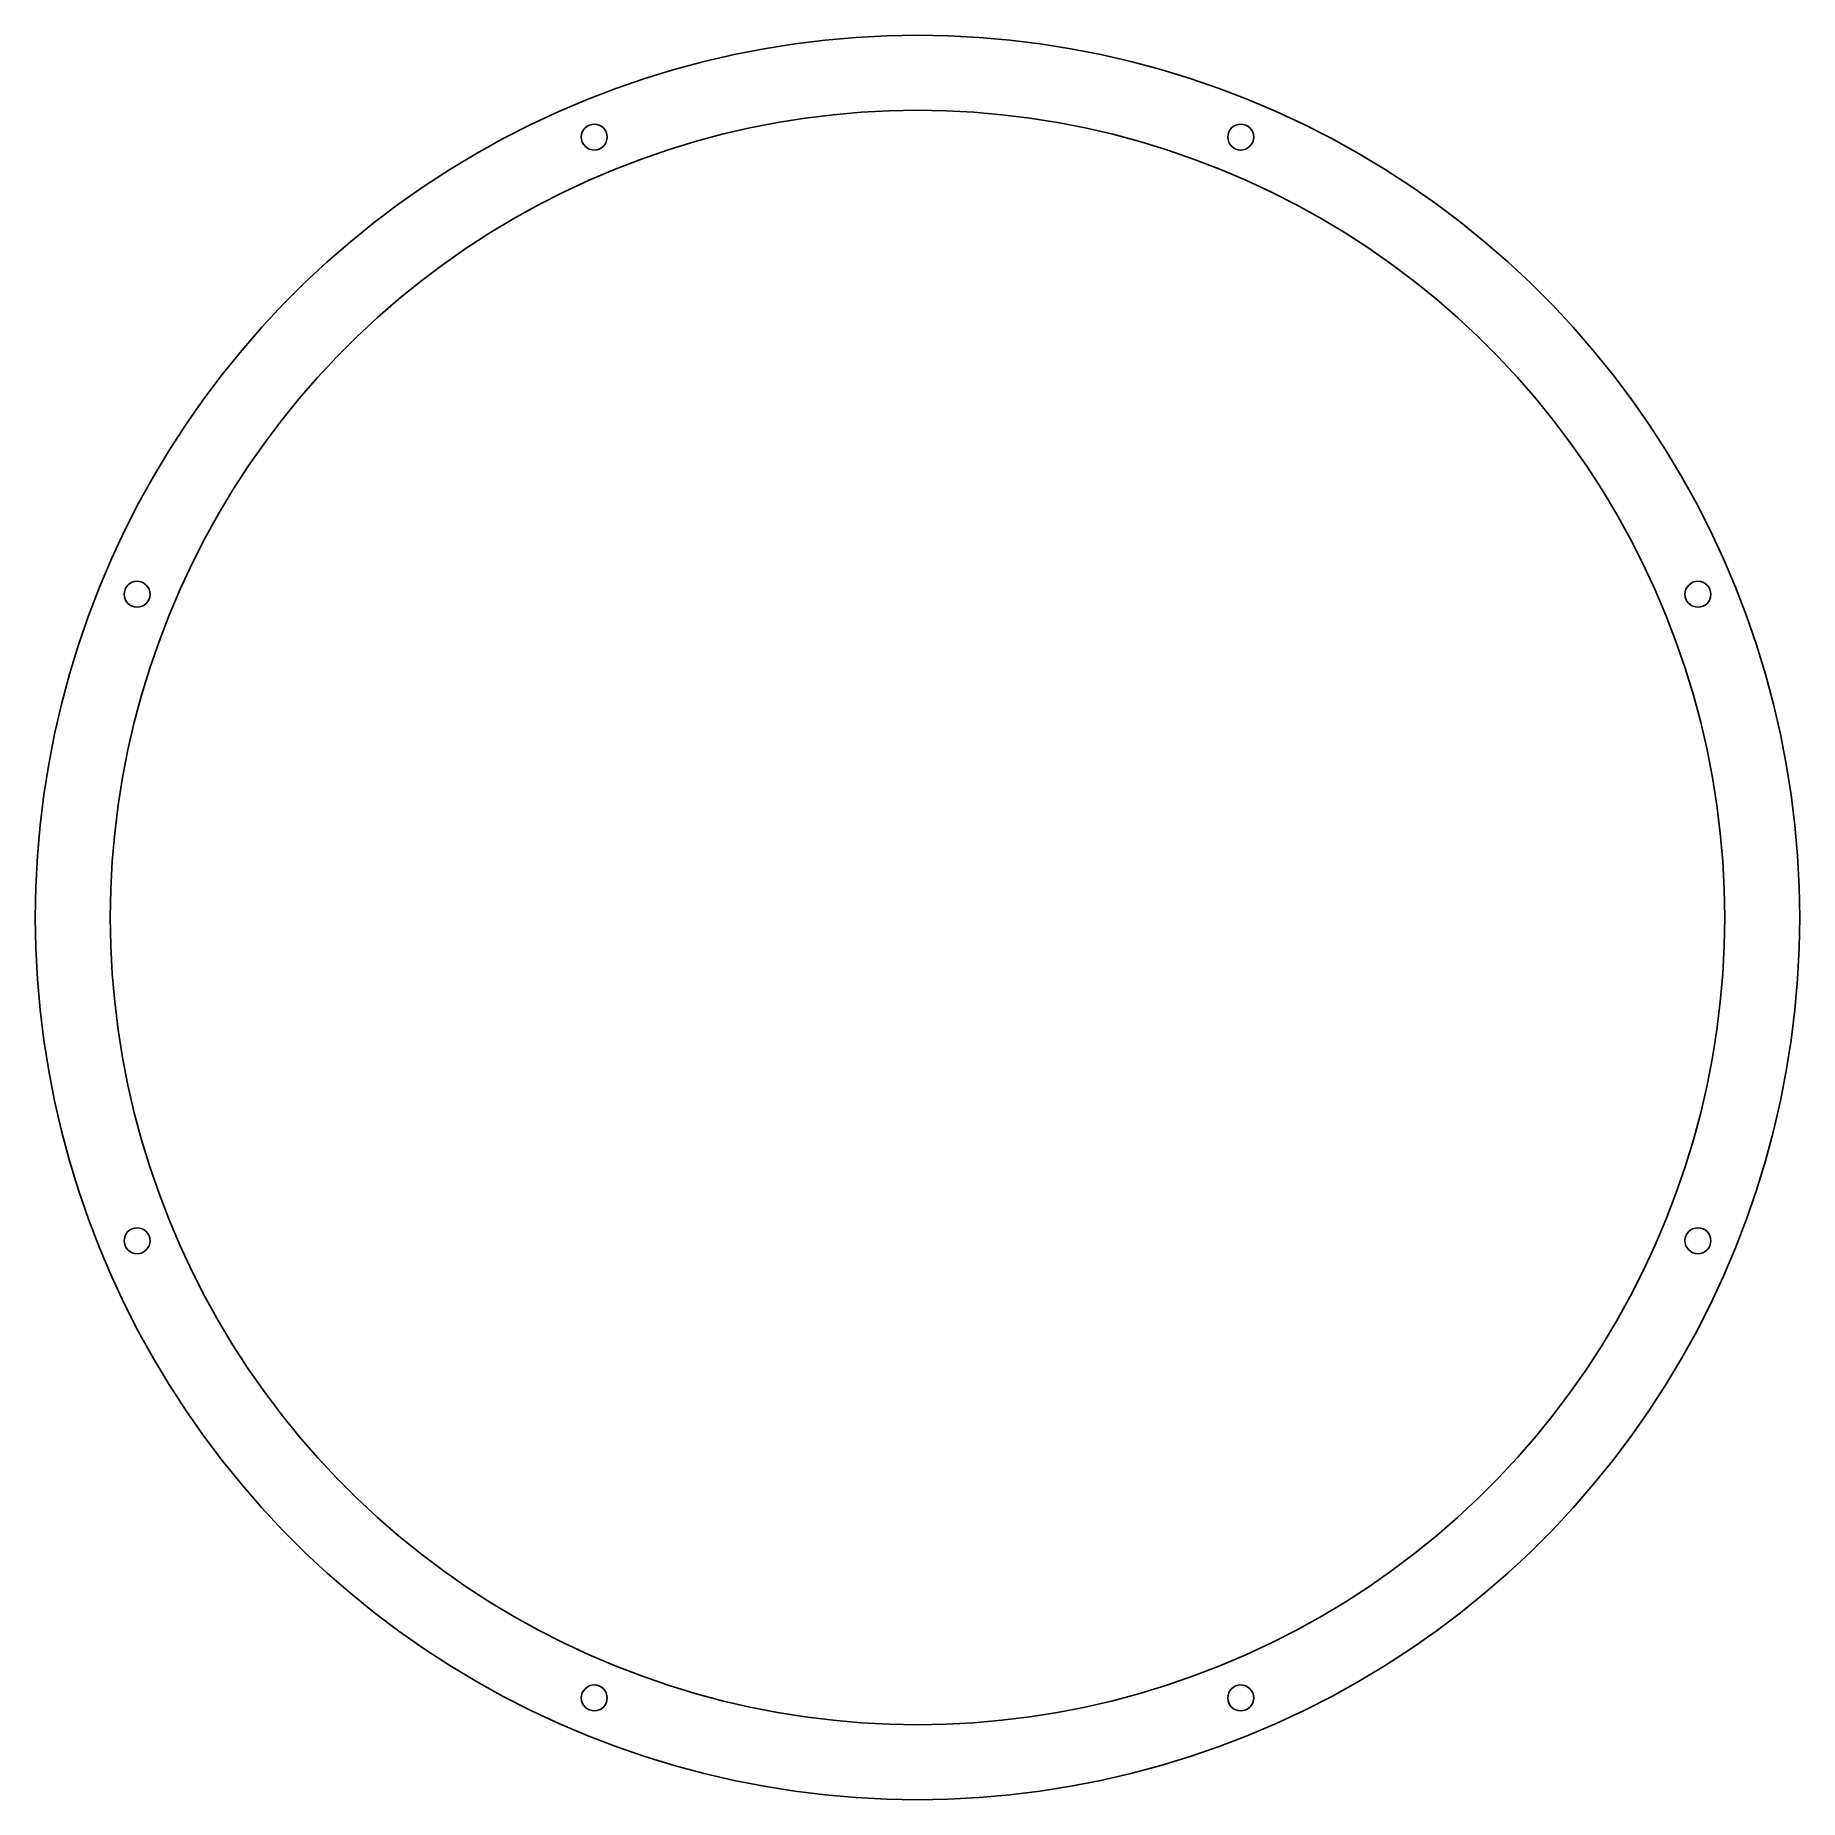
# Model space of a CAD drawing. Header units: metres. Extents: x -187 to 187, y -187 to 187.
import ezdxf

# ---------------------------------------------------------------- set-up
doc = ezdxf.new("R2010")
doc.units = ezdxf.units.M

msp = doc.modelspace()

# ---------------------------------------------------------------- linework, layer by layer
for p, q in [((0, 186.95), (-6.5244, 186.836)), ((6.5244, 186.836), (0, 186.95)), ((-32.4635, 184.11), (-38.8691, 182.865)), ((-26.0184, 185.131), (-32.4635, 184.11)), ((-19.5416, 185.926), (-26.0184, 185.131)), ((-13.041, 186.495), (-19.5416, 185.926)), ((-6.5244, 186.836), (-13.041, 186.495)), ((13.041, 186.495), (6.5244, 186.836)), ((19.5416, 185.926), (13.041, 186.495)), ((26.0184, 185.131), (19.5416, 185.926)), ((32.4635, 184.11), (26.0184, 185.131)), ((38.8691, 182.865), (32.4635, 184.11)), ((-51.5304, 179.708), (-57.7708, 177.8)), ((-45.2273, 181.397), (-51.5304, 179.708)), ((-38.8691, 182.865), (-45.2273, 181.397)), ((45.2273, 181.397), (38.8691, 182.865)), ((51.5304, 179.708), (45.2273, 181.397)), ((57.7708, 177.8), (51.5304, 179.708)), ((-57.7708, 177.8), (-63.9407, 175.676)), ((63.9407, 175.676), (57.7708, 177.8)), ((-70.0327, 173.337), (-76.0394, 170.787)), ((-63.9407, 175.676), (-70.0327, 173.337)), ((70.0327, 173.337), (63.9407, 175.676)), ((76.0394, 170.787), (70.0327, 173.337)), ((-76.0394, 170.787), (-81.9535, 168.03)), ((-35.5632, 167.312), (-29.7026, 168.451)), ((-29.7026, 168.451), (-23.8055, 169.385)), ((-23.8055, 169.385), (-17.8797, 170.113)), ((-17.8797, 170.113), (-11.9319, 170.633)), ((-11.9319, 170.633), (-5.9696, 170.946)), ((-5.9696, 170.946), (0, 171.05)), ((0, 171.05), (5.9696, 170.946)), ((5.9696, 170.946), (11.9319, 170.633)), ((11.9319, 170.633), (17.8797, 170.113)), ((17.8797, 170.113), (23.8055, 169.385)), ((23.8055, 169.385), (29.7026, 168.451)), ((29.7026, 168.451), (35.5632, 167.312)), ((81.9535, 168.03), (76.0394, 170.787)), ((-87.7677, 165.067), (-93.475, 161.904)), ((-81.9535, 168.03), (-87.7677, 165.067)), ((-71.2482, 165.374), (-71.1954, 165.911)), ((-71.1954, 164.838), (-71.2482, 165.374)), ((-71.1954, 165.911), (-71.039, 166.426)), ((-71.039, 164.323), (-71.1954, 164.838)), ((-71.039, 166.426), (-70.785, 166.901)), ((-70.785, 166.901), (-70.4433, 167.317)), ((-70.4433, 167.317), (-70.0269, 167.659)), ((-70.0269, 167.659), (-69.5518, 167.913)), ((-69.5518, 167.913), (-69.0364, 168.069)), ((-69.0364, 168.069), (-68.5003, 168.122)), ((-68.5003, 168.122), (-67.9642, 168.069)), ((-67.9642, 168.069), (-67.4488, 167.913)), ((-67.4488, 167.913), (-66.9737, 167.659)), ((-66.9737, 167.659), (-66.5573, 167.317)), ((-66.5573, 167.317), (-66.2156, 166.901)), ((-66.2156, 166.901), (-65.9617, 166.426)), ((-65.9617, 166.426), (-65.8053, 165.911)), ((-65.8053, 164.838), (-65.9617, 164.323)), ((-65.8053, 165.911), (-65.7525, 165.374)), ((-65.7525, 165.374), (-65.8053, 164.838)), ((-47.1475, 164.424), (-41.3807, 165.969)), ((-41.3807, 165.969), (-35.5632, 167.312)), ((35.5632, 167.312), (41.3807, 165.969)), ((41.3807, 165.969), (47.1475, 164.424)), ((65.7525, 165.374), (65.8053, 165.911)), ((65.8053, 164.838), (65.7525, 165.374)), ((65.8053, 165.911), (65.9617, 166.426)), ((65.9617, 164.323), (65.8053, 164.838)), ((65.9617, 166.426), (66.2156, 166.901)), ((66.2156, 166.901), (66.5573, 167.317)), ((66.5573, 167.317), (66.9737, 167.659)), ((66.9737, 167.659), (67.4488, 167.913)), ((67.4488, 167.913), (67.9642, 168.069)), ((67.9642, 168.069), (68.5003, 168.122)), ((68.5003, 168.122), (69.0364, 168.069)), ((69.0364, 168.069), (69.5518, 167.913)), ((69.5518, 167.913), (70.0269, 167.659)), ((70.0269, 167.659), (70.4433, 167.317)), ((70.4433, 167.317), (70.785, 166.901)), ((70.785, 166.901), (71.039, 166.426)), ((71.039, 166.426), (71.1954, 165.911)), ((71.1954, 164.838), (71.039, 164.323)), ((71.1954, 165.911), (71.2482, 165.374)), ((71.2482, 165.374), (71.1954, 164.838)), ((87.7677, 165.067), (81.9535, 168.03)), ((93.475, 161.904), (87.7677, 165.067)), ((-93.475, 161.904), (-99.0684, 158.543)), ((-70.785, 163.848), (-71.039, 164.323)), ((-70.4433, 163.431), (-70.785, 163.848)), ((-70.0269, 163.09), (-70.4433, 163.431)), ((-69.5518, 162.836), (-70.0269, 163.09)), ((-69.0364, 162.679), (-69.5518, 162.836)), ((-68.5003, 162.627), (-69.0364, 162.679)), ((-67.9642, 162.679), (-68.5003, 162.627)), ((-67.4488, 162.836), (-67.9642, 162.679)), ((-66.9737, 163.09), (-67.4488, 162.836)), ((-66.5573, 163.431), (-66.9737, 163.09)), ((-66.2156, 163.848), (-66.5573, 163.431)), ((-65.9617, 164.323), (-66.2156, 163.848)), ((-58.5024, 160.734), (-52.8577, 162.678)), ((-52.8577, 162.678), (-47.1475, 164.424)), ((47.1475, 164.424), (52.8577, 162.678)), ((52.8577, 162.678), (58.5024, 160.734)), ((66.2156, 163.848), (65.9617, 164.323)), ((66.5573, 163.431), (66.2156, 163.848)), ((66.9737, 163.09), (66.5573, 163.431)), ((67.4488, 162.836), (66.9737, 163.09)), ((67.9642, 162.679), (67.4488, 162.836)), ((68.5003, 162.627), (67.9642, 162.679)), ((69.0364, 162.679), (68.5003, 162.627)), ((69.5518, 162.836), (69.0364, 162.679)), ((70.0269, 163.09), (69.5518, 162.836)), ((70.4433, 163.431), (70.0269, 163.09)), ((70.785, 163.848), (70.4433, 163.431)), ((71.039, 164.323), (70.785, 163.848)), ((99.0684, 158.543), (93.475, 161.904)), ((-99.0684, 158.543), (-104.541, 154.989)), ((-69.5724, 156.262), (-64.0763, 158.595)), ((-64.0763, 158.595), (-58.5024, 160.734)), ((58.5024, 160.734), (64.0763, 158.595)), ((64.0763, 158.595), (69.5724, 156.262)), ((104.541, 154.989), (99.0684, 158.543)), ((-104.541, 154.989), (-109.886, 151.246)), ((-80.3029, 151.028), (-74.9831, 153.739)), ((-74.9831, 153.739), (-69.5724, 156.262)), ((69.5724, 156.262), (74.9831, 153.739)), ((74.9831, 153.739), (80.3029, 151.028)), ((109.886, 151.246), (104.541, 154.989)), ((-109.886, 151.246), (-115.098, 147.319)), ((-85.5252, 148.133), (-80.3029, 151.028)), ((80.3029, 151.028), (85.5252, 148.133)), ((115.098, 147.319), (109.886, 151.246)), ((-115.098, 147.319), (-120.169, 143.212)), ((-90.6428, 145.058), (-85.5252, 148.133)), ((85.5252, 148.133), (90.6428, 145.058)), ((120.169, 143.212), (115.098, 147.319)), ((-120.169, 143.212), (-125.094, 138.931)), ((-95.6498, 141.807), (-90.6428, 145.058)), ((90.6428, 145.058), (95.6498, 141.807)), ((125.094, 138.931), (120.169, 143.212)), ((-125.094, 138.931), (-129.866, 134.481)), ((-105.309, 134.789), (-100.541, 138.382)), ((-100.541, 138.382), (-95.6498, 141.807)), ((95.6498, 141.807), (100.541, 138.382)), ((100.541, 138.382), (105.309, 134.789)), ((129.866, 134.481), (125.094, 138.931)), ((-109.949, 131.032), (-105.309, 134.789)), ((105.309, 134.789), (109.949, 131.032)), ((-129.866, 134.481), (-134.481, 129.866)), ((-114.455, 127.115), (-109.949, 131.032)), ((109.949, 131.032), (114.455, 127.115)), ((134.481, 129.866), (129.866, 134.481)), ((-134.481, 129.866), (-138.931, 125.094)), ((138.931, 125.094), (134.481, 129.866)), ((-138.931, 125.094), (-143.212, 120.169)), ((-118.822, 123.043), (-114.455, 127.115)), ((114.455, 127.115), (118.822, 123.043)), ((143.212, 120.169), (138.931, 125.094)), ((-143.212, 120.169), (-147.319, 115.098)), ((-123.043, 118.822), (-118.822, 123.043)), ((118.822, 123.043), (123.043, 118.822)), ((147.319, 115.098), (143.212, 120.169)), ((-127.115, 114.455), (-123.043, 118.822)), ((123.043, 118.822), (127.115, 114.455)), ((-147.319, 115.098), (-151.246, 109.886)), ((-131.032, 109.949), (-127.115, 114.455)), ((127.115, 114.455), (131.032, 109.949)), ((151.246, 109.886), (147.319, 115.098)), ((-151.246, 109.886), (-154.989, 104.541)), ((-134.789, 105.309), (-131.032, 109.949)), ((131.032, 109.949), (134.789, 105.309)), ((154.989, 104.541), (151.246, 109.886)), ((-138.382, 100.541), (-134.789, 105.309)), ((134.789, 105.309), (138.382, 100.541)), ((-154.989, 104.541), (-158.543, 99.0684)), ((158.543, 99.0684), (154.989, 104.541)), ((-158.543, 99.0684), (-161.904, 93.475)), ((-141.807, 95.6498), (-138.382, 100.541)), ((138.382, 100.541), (141.807, 95.6498)), ((161.904, 93.475), (158.543, 99.0684)), ((-161.904, 93.475), (-165.067, 87.7677)), ((-145.058, 90.6428), (-141.807, 95.6498)), ((141.807, 95.6498), (145.058, 90.6428)), ((165.067, 87.7677), (161.904, 93.475)), ((-148.133, 85.5252), (-145.058, 90.6428)), ((145.058, 90.6428), (148.133, 85.5252)), ((-165.067, 87.7677), (-168.03, 81.9535)), ((168.03, 81.9535), (165.067, 87.7677)), ((-151.028, 80.3029), (-148.133, 85.5252)), ((148.133, 85.5252), (151.028, 80.3029)), ((-168.03, 81.9535), (-170.787, 76.0394)), ((-153.739, 74.9831), (-151.028, 80.3029)), ((151.028, 80.3029), (153.739, 74.9831)), ((170.787, 76.0394), (168.03, 81.9535)), ((-170.787, 76.0394), (-173.337, 70.0327)), ((-156.262, 69.5724), (-153.739, 74.9831)), ((153.739, 74.9831), (156.262, 69.5724)), ((173.337, 70.0327), (170.787, 76.0394)), ((-166.426, 71.039), (-165.911, 71.1954)), ((-165.911, 71.1954), (-165.374, 71.2482)), ((-165.374, 71.2482), (-164.838, 71.1954)), ((-164.838, 71.1954), (-164.323, 71.039)), ((164.323, 71.039), (164.838, 71.1954)), ((164.838, 71.1954), (165.374, 71.2482)), ((165.374, 71.2482), (165.911, 71.1954)), ((165.911, 71.1954), (166.426, 71.039)), ((-173.337, 70.0327), (-175.676, 63.9407)), ((-168.122, 68.5003), (-168.069, 69.0364)), ((-168.069, 67.9642), (-168.122, 68.5003)), ((-168.069, 69.0364), (-167.913, 69.5518)), ((-167.913, 67.4488), (-168.069, 67.9642)), ((-167.913, 69.5518), (-167.659, 70.0269)), ((-167.659, 66.9737), (-167.913, 67.4488)), ((-167.659, 70.0269), (-167.317, 70.4433)), ((-167.317, 70.4433), (-166.901, 70.785)), ((-166.901, 70.785), (-166.426, 71.039)), ((-164.323, 71.039), (-163.848, 70.785)), ((-163.848, 70.785), (-163.431, 70.4433)), ((-163.431, 70.4433), (-163.09, 70.0269)), ((-163.09, 70.0269), (-162.836, 69.5518)), ((-162.836, 67.4488), (-163.09, 66.9737)), ((-162.836, 69.5518), (-162.679, 69.0364)), ((-162.679, 67.9642), (-162.836, 67.4488)), ((-162.679, 69.0364), (-162.627, 68.5003)), ((-162.627, 68.5003), (-162.679, 67.9642)), ((-158.595, 64.0763), (-156.262, 69.5724)), ((156.262, 69.5724), (158.595, 64.0763)), ((162.627, 68.5003), (162.679, 69.0364)), ((162.679, 67.9642), (162.627, 68.5003)), ((162.679, 69.0364), (162.836, 69.5518)), ((162.836, 67.4488), (162.679, 67.9642)), ((162.836, 69.5518), (163.09, 70.0269)), ((163.09, 66.9737), (162.836, 67.4488)), ((163.09, 70.0269), (163.431, 70.4433)), ((163.431, 70.4433), (163.848, 70.785)), ((163.848, 70.785), (164.323, 71.039)), ((166.426, 71.039), (166.901, 70.785)), ((166.901, 70.785), (167.317, 70.4433)), ((167.317, 70.4433), (167.659, 70.0269)), ((167.659, 70.0269), (167.913, 69.5518)), ((167.913, 67.4488), (167.659, 66.9737)), ((167.913, 69.5518), (168.069, 69.0364)), ((168.069, 67.9642), (167.913, 67.4488)), ((168.069, 69.0364), (168.122, 68.5003)), ((168.122, 68.5003), (168.069, 67.9642)), ((175.676, 63.9407), (173.337, 70.0327)), ((-175.676, 63.9407), (-177.8, 57.7708)), ((-167.317, 66.5573), (-167.659, 66.9737)), ((-166.901, 66.2156), (-167.317, 66.5573)), ((-166.426, 65.9617), (-166.901, 66.2156)), ((-165.911, 65.8053), (-166.426, 65.9617)), ((-165.374, 65.7525), (-165.911, 65.8053)), ((-164.838, 65.8053), (-165.374, 65.7525)), ((-164.323, 65.9617), (-164.838, 65.8053)), ((-163.848, 66.2156), (-164.323, 65.9617)), ((-163.431, 66.5573), (-163.848, 66.2156)), ((-163.09, 66.9737), (-163.431, 66.5573)), ((-160.734, 58.5024), (-158.595, 64.0763)), ((158.595, 64.0763), (160.734, 58.5024)), ((163.431, 66.5573), (163.09, 66.9737)), ((163.848, 66.2156), (163.431, 66.5573)), ((164.323, 65.9617), (163.848, 66.2156)), ((164.838, 65.8053), (164.323, 65.9617)), ((165.374, 65.7525), (164.838, 65.8053)), ((165.911, 65.8053), (165.374, 65.7525)), ((166.426, 65.9617), (165.911, 65.8053)), ((166.901, 66.2156), (166.426, 65.9617)), ((167.317, 66.5573), (166.901, 66.2156)), ((167.659, 66.9737), (167.317, 66.5573)), ((177.8, 57.7708), (175.676, 63.9407)), ((-177.8, 57.7708), (-179.708, 51.5304)), ((-162.678, 52.8577), (-160.734, 58.5024)), ((160.734, 58.5024), (162.678, 52.8577)), ((179.708, 51.5304), (177.8, 57.7708)), ((-164.424, 47.1475), (-162.678, 52.8577)), ((162.678, 52.8577), (164.424, 47.1475)), ((-179.708, 51.5304), (-181.397, 45.2273)), ((181.397, 45.2273), (179.708, 51.5304)), ((-181.397, 45.2273), (-182.865, 38.8691)), ((-165.969, 41.3807), (-164.424, 47.1475)), ((164.424, 47.1475), (165.969, 41.3807)), ((182.865, 38.8691), (181.397, 45.2273)), ((-167.312, 35.5632), (-165.969, 41.3807)), ((165.969, 41.3807), (167.312, 35.5632)), ((-182.865, 38.8691), (-184.11, 32.4635)), ((184.11, 32.4635), (182.865, 38.8691)), ((-168.451, 29.7026), (-167.312, 35.5632)), ((167.312, 35.5632), (168.451, 29.7026)), ((-184.11, 32.4635), (-185.131, 26.0184)), ((185.131, 26.0184), (184.11, 32.4635)), ((-169.385, 23.8055), (-168.451, 29.7026)), ((168.451, 29.7026), (169.385, 23.8055)), ((-185.131, 26.0184), (-185.926, 19.5416)), ((-170.113, 17.8797), (-169.385, 23.8055)), ((169.385, 23.8055), (170.113, 17.8797)), ((185.926, 19.5416), (185.131, 26.0184)), ((-185.926, 19.5416), (-186.495, 13.041)), ((186.495, 13.041), (185.926, 19.5416)), ((-170.633, 11.9319), (-170.113, 17.8797)), ((170.113, 17.8797), (170.633, 11.9319)), ((-186.495, 13.041), (-186.836, 6.5244)), ((-170.946, 5.9696), (-170.633, 11.9319)), ((170.633, 11.9319), (170.946, 5.9696)), ((186.836, 6.5244), (186.495, 13.041)), ((-186.836, 6.5244), (-186.95, 0)), ((-171.05, 0), (-170.946, 5.9696)), ((170.946, 5.9696), (171.05, 0)), ((186.95, 0), (186.836, 6.5244)), ((-186.95, 0), (-186.836, -6.5244)), ((-170.946, -5.9696), (-171.05, 0)), ((171.05, 0), (170.946, -5.9696)), ((186.836, -6.5244), (186.95, 0)), ((-186.836, -6.5244), (-186.495, -13.041)), ((-170.633, -11.9319), (-170.946, -5.9696)), ((170.946, -5.9696), (170.633, -11.9319)), ((186.495, -13.041), (186.836, -6.5244)), ((-186.495, -13.041), (-185.926, -19.5416)), ((-170.113, -17.8797), (-170.633, -11.9319)), ((170.633, -11.9319), (170.113, -17.8797)), ((185.926, -19.5416), (186.495, -13.041)), ((-169.385, -23.8055), (-170.113, -17.8797)), ((170.113, -17.8797), (169.385, -23.8055)), ((-185.926, -19.5416), (-185.131, -26.0184)), ((185.131, -26.0184), (185.926, -19.5416)), ((-185.131, -26.0184), (-184.11, -32.4635)), ((-168.451, -29.7026), (-169.385, -23.8055)), ((169.385, -23.8055), (168.451, -29.7026)), ((184.11, -32.4635), (185.131, -26.0184)), ((-167.312, -35.5632), (-168.451, -29.7026)), ((168.451, -29.7026), (167.312, -35.5632)), ((-184.11, -32.4635), (-182.865, -38.8691)), ((182.865, -38.8691), (184.11, -32.4635)), ((-165.969, -41.3807), (-167.312, -35.5632)), ((167.312, -35.5632), (165.969, -41.3807)), ((-182.865, -38.8691), (-181.397, -45.2273)), ((181.397, -45.2273), (182.865, -38.8691)), ((-164.424, -47.1475), (-165.969, -41.3807)), ((165.969, -41.3807), (164.424, -47.1475)), ((-181.397, -45.2273), (-179.708, -51.5304)), ((-162.678, -52.8577), (-164.424, -47.1475)), ((164.424, -47.1475), (162.678, -52.8577)), ((179.708, -51.5304), (181.397, -45.2273)), ((-179.708, -51.5304), (-177.8, -57.7708)), ((177.8, -57.7708), (179.708, -51.5304)), ((-160.734, -58.5024), (-162.678, -52.8577)), ((162.678, -52.8577), (160.734, -58.5024)), ((-177.8, -57.7708), (-175.676, -63.9407)), ((-158.595, -64.0763), (-160.734, -58.5024)), ((160.734, -58.5024), (158.595, -64.0763)), ((175.676, -63.9407), (177.8, -57.7708)), ((-175.676, -63.9407), (-173.337, -70.0327)), ((-167.913, -67.4488), (-167.659, -66.9737)), ((-167.659, -66.9737), (-167.317, -66.5573)), ((-167.317, -66.5573), (-166.901, -66.2156)), ((-166.901, -66.2156), (-166.426, -65.9617)), ((-166.426, -65.9617), (-165.911, -65.8053)), ((-165.911, -65.8053), (-165.374, -65.7525)), ((-165.374, -65.7525), (-164.838, -65.8053)), ((-164.838, -65.8053), (-164.323, -65.9617)), ((-164.323, -65.9617), (-163.848, -66.2156)), ((-163.848, -66.2156), (-163.431, -66.5573)), ((-163.431, -66.5573), (-163.09, -66.9737)), ((-163.09, -66.9737), (-162.836, -67.4488)), ((-156.262, -69.5724), (-158.595, -64.0763)), ((158.595, -64.0763), (156.262, -69.5724)), ((162.836, -67.4488), (163.09, -66.9737)), ((163.09, -66.9737), (163.431, -66.5573)), ((163.431, -66.5573), (163.848, -66.2156)), ((163.848, -66.2156), (164.323, -65.9617)), ((164.323, -65.9617), (164.838, -65.8053)), ((164.838, -65.8053), (165.374, -65.7525)), ((165.374, -65.7525), (165.911, -65.8053)), ((165.911, -65.8053), (166.426, -65.9617)), ((166.426, -65.9617), (166.901, -66.2156)), ((166.901, -66.2156), (167.317, -66.5573)), ((167.317, -66.5573), (167.659, -66.9737)), ((167.659, -66.9737), (167.913, -67.4488)), ((173.337, -70.0327), (175.676, -63.9407)), ((-173.337, -70.0327), (-170.787, -76.0394)), ((-168.122, -68.5003), (-168.069, -67.9642)), ((-168.069, -69.0364), (-168.122, -68.5003)), ((-168.069, -67.9642), (-167.913, -67.4488)), ((-167.913, -69.5518), (-168.069, -69.0364)), ((-167.659, -70.0269), (-167.913, -69.5518)), ((-167.317, -70.4433), (-167.659, -70.0269)), ((-166.901, -70.785), (-167.317, -70.4433)), ((-166.426, -71.039), (-166.901, -70.785)), ((-165.911, -71.1954), (-166.426, -71.039)), ((-164.323, -71.039), (-164.838, -71.1954)), ((-163.848, -70.785), (-164.323, -71.039)), ((-163.431, -70.4433), (-163.848, -70.785)), ((-163.09, -70.0269), (-163.431, -70.4433)), ((-162.836, -69.5518), (-163.09, -70.0269)), ((-162.836, -67.4488), (-162.679, -67.9642)), ((-162.679, -69.0364), (-162.836, -69.5518)), ((-162.679, -67.9642), (-162.627, -68.5003)), ((-162.627, -68.5003), (-162.679, -69.0364)), ((-153.739, -74.9831), (-156.262, -69.5724)), ((156.262, -69.5724), (153.739, -74.9831)), ((162.627, -68.5003), (162.679, -67.9642)), ((162.679, -69.0364), (162.627, -68.5003)), ((162.679, -67.9642), (162.836, -67.4488)), ((162.836, -69.5518), (162.679, -69.0364)), ((163.09, -70.0269), (162.836, -69.5518)), ((163.431, -70.4433), (163.09, -70.0269)), ((163.848, -70.785), (163.431, -70.4433)), ((164.323, -71.039), (163.848, -70.785)), ((164.838, -71.1954), (164.323, -71.039)), ((166.426, -71.039), (165.911, -71.1954)), ((166.901, -70.785), (166.426, -71.039)), ((167.317, -70.4433), (166.901, -70.785)), ((167.659, -70.0269), (167.317, -70.4433)), ((167.913, -69.5518), (167.659, -70.0269)), ((167.913, -67.4488), (168.069, -67.9642)), ((168.069, -69.0364), (167.913, -69.5518)), ((168.069, -67.9642), (168.122, -68.5003)), ((168.122, -68.5003), (168.069, -69.0364)), ((170.787, -76.0394), (173.337, -70.0327)), ((-165.374, -71.2482), (-165.911, -71.1954)), ((-164.838, -71.1954), (-165.374, -71.2482)), ((165.374, -71.2482), (164.838, -71.1954)), ((165.911, -71.1954), (165.374, -71.2482)), ((-170.787, -76.0394), (-168.03, -81.9535)), ((-151.028, -80.3029), (-153.739, -74.9831)), ((153.739, -74.9831), (151.028, -80.3029)), ((168.03, -81.9535), (170.787, -76.0394)), ((-168.03, -81.9535), (-165.067, -87.7677)), ((-148.133, -85.5252), (-151.028, -80.3029)), ((151.028, -80.3029), (148.133, -85.5252)), ((165.067, -87.7677), (168.03, -81.9535)), ((-145.058, -90.6428), (-148.133, -85.5252)), ((148.133, -85.5252), (145.058, -90.6428)), ((-165.067, -87.7677), (-161.904, -93.475)), ((161.904, -93.475), (165.067, -87.7677)), ((-161.904, -93.475), (-158.543, -99.0684)), ((-141.807, -95.6498), (-145.058, -90.6428)), ((145.058, -90.6428), (141.807, -95.6498)), ((158.543, -99.0684), (161.904, -93.475)), ((-138.382, -100.541), (-141.807, -95.6498)), ((141.807, -95.6498), (138.382, -100.541)), ((-158.543, -99.0684), (-154.989, -104.541)), ((-134.789, -105.309), (-138.382, -100.541)), ((138.382, -100.541), (134.789, -105.309)), ((154.989, -104.541), (158.543, -99.0684)), ((-154.989, -104.541), (-151.246, -109.886)), ((151.246, -109.886), (154.989, -104.541)), ((-131.032, -109.949), (-134.789, -105.309)), ((134.789, -105.309), (131.032, -109.949)), ((-151.246, -109.886), (-147.319, -115.098)), ((-127.115, -114.455), (-131.032, -109.949)), ((131.032, -109.949), (127.115, -114.455)), ((147.319, -115.098), (151.246, -109.886)), ((-147.319, -115.098), (-143.212, -120.169)), ((-123.043, -118.822), (-127.115, -114.455)), ((127.115, -114.455), (123.043, -118.822)), ((143.212, -120.169), (147.319, -115.098)), ((-118.822, -123.043), (-123.043, -118.822)), ((123.043, -118.822), (118.822, -123.043)), ((-143.212, -120.169), (-138.931, -125.094)), ((-114.455, -127.115), (-118.822, -123.043)), ((118.822, -123.043), (114.455, -127.115)), ((138.931, -125.094), (143.212, -120.169)), ((-138.931, -125.094), (-134.481, -129.866)), ((-109.949, -131.032), (-114.455, -127.115)), ((114.455, -127.115), (109.949, -131.032)), ((134.481, -129.866), (138.931, -125.094)), ((-134.481, -129.866), (-129.866, -134.481)), ((129.866, -134.481), (134.481, -129.866)), ((-129.866, -134.481), (-125.094, -138.931)), ((-105.309, -134.789), (-109.949, -131.032)), ((109.949, -131.032), (105.309, -134.789)), ((125.094, -138.931), (129.866, -134.481)), ((-100.541, -138.382), (-105.309, -134.789)), ((105.309, -134.789), (100.541, -138.382)), ((-125.094, -138.931), (-120.169, -143.212)), ((-95.6498, -141.807), (-100.541, -138.382)), ((-90.6428, -145.058), (-95.6498, -141.807)), ((95.6498, -141.807), (90.6428, -145.058)), ((100.541, -138.382), (95.6498, -141.807)), ((120.169, -143.212), (125.094, -138.931)), ((-120.169, -143.212), (-115.098, -147.319)), ((-85.5252, -148.133), (-90.6428, -145.058)), ((90.6428, -145.058), (85.5252, -148.133)), ((115.098, -147.319), (120.169, -143.212)), ((-115.098, -147.319), (-109.886, -151.246)), ((-80.3029, -151.028), (-85.5252, -148.133)), ((85.5252, -148.133), (80.3029, -151.028)), ((109.886, -151.246), (115.098, -147.319)), ((-109.886, -151.246), (-104.541, -154.989)), ((-74.9831, -153.739), (-80.3029, -151.028)), ((80.3029, -151.028), (74.9831, -153.739)), ((104.541, -154.989), (109.886, -151.246)), ((-104.541, -154.989), (-99.0684, -158.543)), ((-69.5724, -156.262), (-74.9831, -153.739)), ((-64.0763, -158.595), (-69.5724, -156.262)), ((69.5724, -156.262), (64.0763, -158.595)), ((74.9831, -153.739), (69.5724, -156.262)), ((99.0684, -158.543), (104.541, -154.989)), ((-99.0684, -158.543), (-93.475, -161.904)), ((-58.5024, -160.734), (-64.0763, -158.595)), ((-52.8577, -162.678), (-58.5024, -160.734)), ((58.5024, -160.734), (52.8577, -162.678)), ((64.0763, -158.595), (58.5024, -160.734)), ((93.475, -161.904), (99.0684, -158.543)), ((-93.475, -161.904), (-87.7677, -165.067)), ((-71.1954, -164.838), (-71.039, -164.323)), ((-71.039, -164.323), (-70.785, -163.848)), ((-70.785, -163.848), (-70.4433, -163.431)), ((-70.4433, -163.431), (-70.0269, -163.09)), ((-70.0269, -163.09), (-69.5518, -162.836)), ((-69.5518, -162.836), (-69.0364, -162.679)), ((-69.0364, -162.679), (-68.5003, -162.627)), ((-68.5003, -162.627), (-67.9642, -162.679)), ((-67.9642, -162.679), (-67.4488, -162.836)), ((-67.4488, -162.836), (-66.9737, -163.09)), ((-66.9737, -163.09), (-66.5573, -163.431)), ((-66.5573, -163.431), (-66.2156, -163.848)), ((-66.2156, -163.848), (-65.9617, -164.323)), ((-65.9617, -164.323), (-65.8053, -164.838)), ((-47.1475, -164.424), (-52.8577, -162.678)), ((-41.3807, -165.969), (-47.1475, -164.424)), ((47.1475, -164.424), (41.3807, -165.969)), ((52.8577, -162.678), (47.1475, -164.424)), ((65.8053, -164.838), (65.9617, -164.323)), ((65.9617, -164.323), (66.2156, -163.848)), ((66.2156, -163.848), (66.5573, -163.431)), ((66.5573, -163.431), (66.9737, -163.09)), ((66.9737, -163.09), (67.4488, -162.836)), ((67.4488, -162.836), (67.9642, -162.679)), ((67.9642, -162.679), (68.5003, -162.627)), ((68.5003, -162.627), (69.0364, -162.679)), ((69.0364, -162.679), (69.5518, -162.836)), ((69.5518, -162.836), (70.0269, -163.09)), ((70.0269, -163.09), (70.4433, -163.431)), ((70.4433, -163.431), (70.785, -163.848)), ((70.785, -163.848), (71.039, -164.323)), ((71.039, -164.323), (71.1954, -164.838)), ((87.7677, -165.067), (93.475, -161.904)), ((-87.7677, -165.067), (-81.9535, -168.03)), ((-81.9535, -168.03), (-76.0394, -170.787)), ((-71.2482, -165.374), (-71.1954, -164.838)), ((-71.1954, -165.911), (-71.2482, -165.374)), ((-71.039, -166.426), (-71.1954, -165.911)), ((-70.785, -166.901), (-71.039, -166.426)), ((-70.4433, -167.317), (-70.785, -166.901)), ((-70.0269, -167.659), (-70.4433, -167.317)), ((-69.5518, -167.913), (-70.0269, -167.659)), ((-69.0364, -168.069), (-69.5518, -167.913)), ((-68.5003, -168.122), (-69.0364, -168.069)), ((-67.9642, -168.069), (-68.5003, -168.122)), ((-67.4488, -167.913), (-67.9642, -168.069)), ((-66.9737, -167.659), (-67.4488, -167.913)), ((-66.5573, -167.317), (-66.9737, -167.659)), ((-66.2156, -166.901), (-66.5573, -167.317)), ((-65.9617, -166.426), (-66.2156, -166.901)), ((-65.8053, -165.911), (-65.9617, -166.426)), ((-65.8053, -164.838), (-65.7525, -165.374)), ((-65.7525, -165.374), (-65.8053, -165.911)), ((-35.5632, -167.312), (-41.3807, -165.969)), ((-29.7026, -168.451), (-35.5632, -167.312)), ((35.5632, -167.312), (29.7026, -168.451)), ((41.3807, -165.969), (35.5632, -167.312)), ((65.7525, -165.374), (65.8053, -164.838)), ((65.8053, -165.911), (65.7525, -165.374)), ((65.9617, -166.426), (65.8053, -165.911)), ((66.2156, -166.901), (65.9617, -166.426)), ((66.5573, -167.317), (66.2156, -166.901)), ((66.9737, -167.659), (66.5573, -167.317)), ((67.4488, -167.913), (66.9737, -167.659)), ((67.9642, -168.069), (67.4488, -167.913)), ((68.5003, -168.122), (67.9642, -168.069)), ((69.0364, -168.069), (68.5003, -168.122)), ((69.5518, -167.913), (69.0364, -168.069)), ((70.0269, -167.659), (69.5518, -167.913)), ((70.4433, -167.317), (70.0269, -167.659)), ((70.785, -166.901), (70.4433, -167.317)), ((71.039, -166.426), (70.785, -166.901)), ((71.1954, -165.911), (71.039, -166.426)), ((71.1954, -164.838), (71.2482, -165.374)), ((71.2482, -165.374), (71.1954, -165.911)), ((76.0394, -170.787), (81.9535, -168.03)), ((81.9535, -168.03), (87.7677, -165.067)), ((-76.0394, -170.787), (-70.0327, -173.337)), ((-23.8055, -169.385), (-29.7026, -168.451)), ((-17.8797, -170.113), (-23.8055, -169.385)), ((-11.9319, -170.633), (-17.8797, -170.113)), ((-5.9696, -170.946), (-11.9319, -170.633)), ((0, -171.05), (-5.9696, -170.946)), ((5.9696, -170.946), (0, -171.05)), ((11.9319, -170.633), (5.9696, -170.946)), ((17.8797, -170.113), (11.9319, -170.633)), ((23.8055, -169.385), (17.8797, -170.113)), ((29.7026, -168.451), (23.8055, -169.385)), ((70.0327, -173.337), (76.0394, -170.787)), ((-70.0327, -173.337), (-63.9407, -175.676)), ((-63.9407, -175.676), (-57.7708, -177.8)), ((57.7708, -177.8), (63.9407, -175.676)), ((63.9407, -175.676), (70.0327, -173.337)), ((-57.7708, -177.8), (-51.5304, -179.708)), ((51.5304, -179.708), (57.7708, -177.8)), ((-51.5304, -179.708), (-45.2273, -181.397)), ((-45.2273, -181.397), (-38.8691, -182.865)), ((-38.8691, -182.865), (-32.4635, -184.11)), ((32.4635, -184.11), (38.8691, -182.865)), ((38.8691, -182.865), (45.2273, -181.397)), ((45.2273, -181.397), (51.5304, -179.708)), ((-32.4635, -184.11), (-26.0184, -185.131)), ((-26.0184, -185.131), (-19.5416, -185.926)), ((-19.5416, -185.926), (-13.041, -186.495)), ((-13.041, -186.495), (-6.5244, -186.836)), ((-6.5244, -186.836), (0, -186.95)), ((0, -186.95), (6.5244, -186.836)), ((6.5244, -186.836), (13.041, -186.495)), ((13.041, -186.495), (19.5416, -185.926)), ((19.5416, -185.926), (26.0184, -185.131)), ((26.0184, -185.131), (32.4635, -184.11))]:
    msp.add_line(p, q)

doc.saveas('drawing.dxf')
